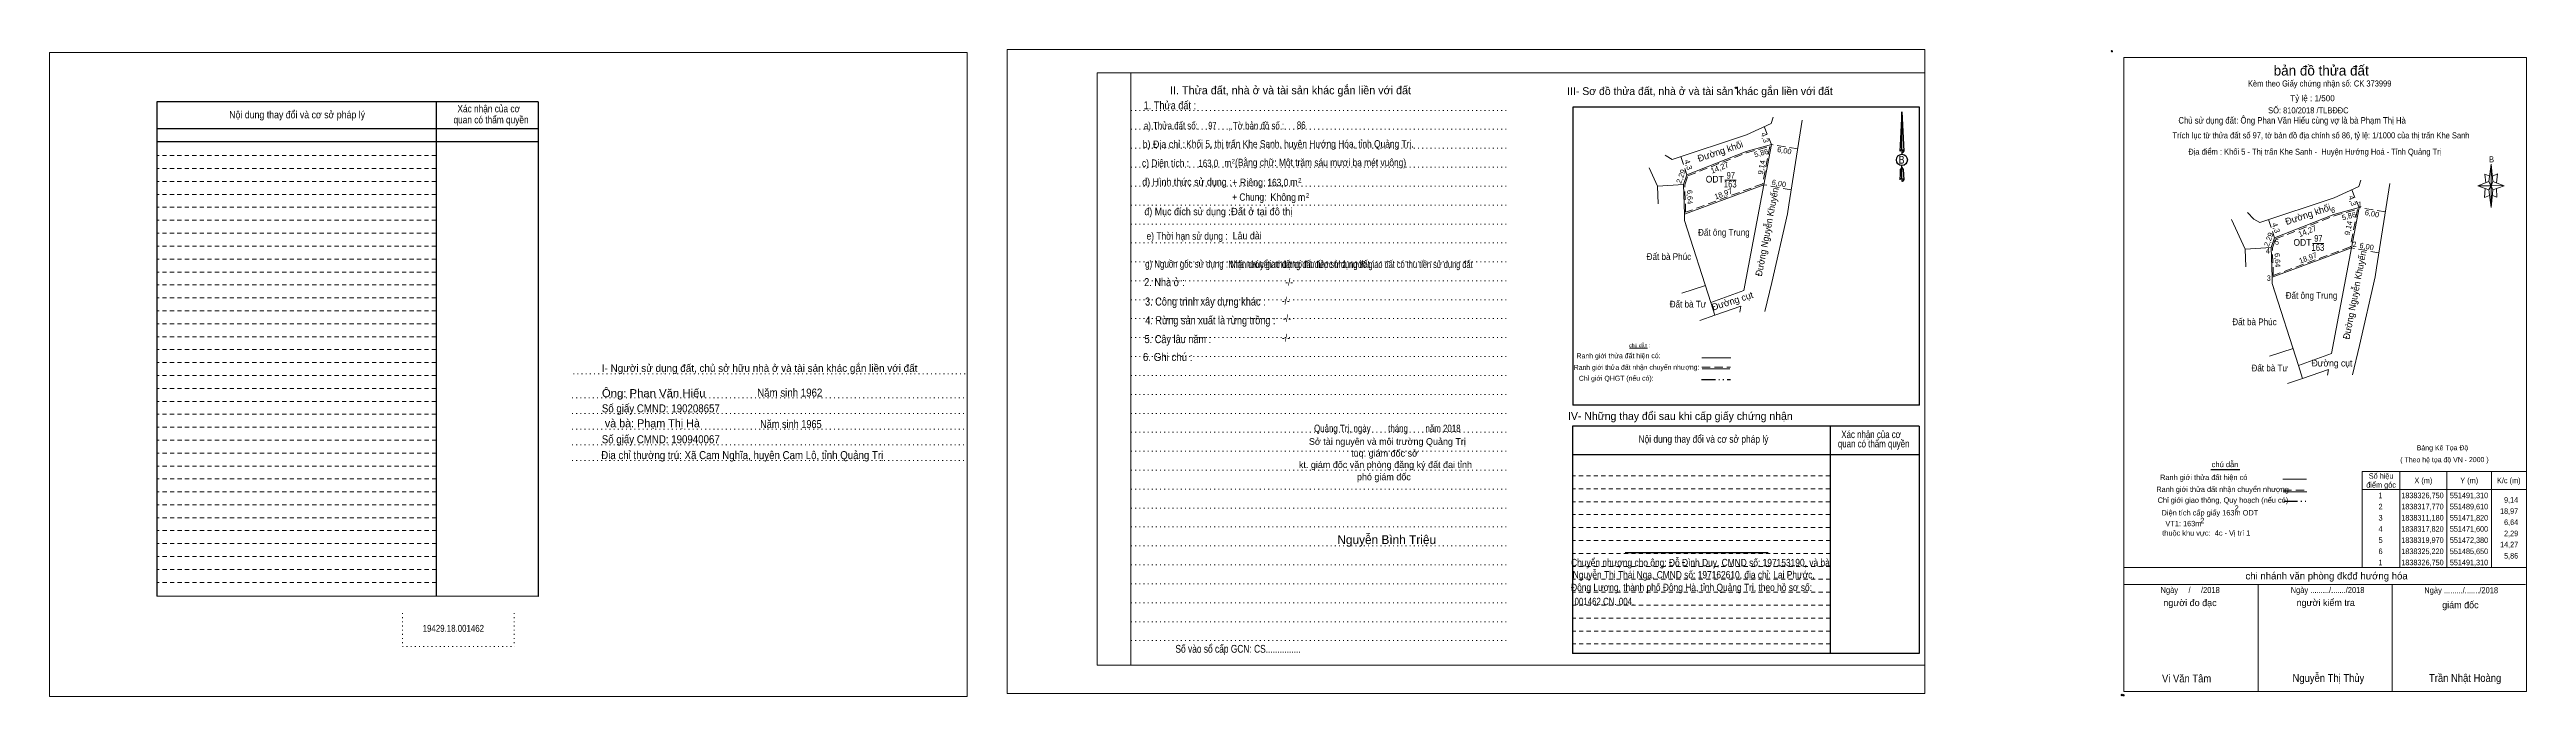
# Model space of a CAD drawing. Header units: metres. Extents: x 550975 to 552221, y 1838189 to 1838422.
# Drawn here: x 550975 to 551529, y 1838217 to 1838362 of the extents above; entities that cross this region are included whole.
import ezdxf
from ezdxf.enums import TextEntityAlignment as Align

# ---------------------------------------------------------------- set-up
doc = ezdxf.new("R2010")
doc.units = ezdxf.units.M
doc.header["$LTSCALE"] = 0.62
doc.header["$PDMODE"] = 32
doc.header["$PDSIZE"] = 0.31
for name, pattern in [('DASH_DOUBLE_DOT', [9.2, 5, -1.2, 0.3, -1.2, 0.3, -1.2]), ('DOTTED', [1.5, 0.3, -1.2]), ('MEDIUM_DASHED', [4.5, 3, -1.5]), ('SHORT_DASHED', [2.7, 1.5, -1.2])]:
    doc.linetypes.add(name, pattern=pattern)
for name, color, linetype, lineweight in [('1', 7, 'DOTTED', 13), ('10', 7, 'Continuous', 13), ('16', 7, 'Continuous', 25), ('18', 7, 'Continuous', 25), ('2', 7, 'SHORT_DASHED', 13), ('28', 7, 'Continuous', 25), ('45', 7, 'Continuous', 25), ('5', 7, 'Continuous', 13), ('55', 7, 'Continuous', 13), ('63', 7, 'Continuous', 13)]:
    doc.layers.add(name, color=color, linetype=linetype, lineweight=lineweight)
for name, color, linetype in [('26', 7, 'Continuous'), ('60', 7, 'Continuous'), ('62', 7, 'Continuous')]:
    doc.layers.add(name, color=color, linetype=linetype)

msp = doc.modelspace()

# ---------------------------------------------------------------- linework, layer by layer
at = {"layer": '1', "linetype": 'Continuous'}
for p, q in [((551209.12, 1838356.91), (551394.22, 1838356.91)), ((551209.12, 1838356.91), (551209.12, 1838224.41)), ((551394.22, 1838356.91), (551394.22, 1838223.31)), ((551209.12, 1838224.41), (551394.22, 1838224.41))]:
    msp.add_line(p, q, dxfattribs=at)
at = {"layer": '1'}
for p, q in [((551216.62, 1838356.91), (551216.62, 1838224.41)), ((551216.62, 1838356.91), (551216.62, 1838224.41)), ((551216.7, 1838348.51), (551301.24, 1838348.51)), ((551216.7, 1838344.27), (551301.24, 1838344.27)), ((551216.7, 1838340.05), (551301.24, 1838340.05)), ((551216.7, 1838335.81), (551301.24, 1838335.81)), ((551216.7, 1838331.57), (551301.24, 1838331.57)), ((551216.7, 1838327.33), (551301.24, 1838327.33)), ((551216.7, 1838323.09), (551301.24, 1838323.09)), ((551216.7, 1838318.87), (551301.24, 1838318.87)), ((551216.7, 1838314.63), (551301.24, 1838314.63)), ((551216.7, 1838310.39), (551301.24, 1838310.39)), ((551216.7, 1838306.15), (551301.24, 1838306.15)), ((551216.7, 1838301.93), (551301.24, 1838301.93)), ((551216.7, 1838297.69), (551301.24, 1838297.69)), ((551092, 1838289.61), (551180.06, 1838289.61)), ((551216.7, 1838293.45), (551301.24, 1838293.45)), ((551216.7, 1838289.21), (551301.24, 1838289.21)), ((551091.72, 1838284.21), (551179.76, 1838284.21)), ((551216.7, 1838284.97), (551301.24, 1838284.97)), ((551091.72, 1838280.71), (551179.76, 1838280.71)), ((551216.7, 1838280.73), (551301.24, 1838280.73)), ((551091.72, 1838277.21), (551179.76, 1838277.21)), ((551091.72, 1838273.71), (551179.76, 1838273.71)), ((551216.7, 1838276.51), (551301.24, 1838276.51)), ((551091.72, 1838270.21), (551179.76, 1838270.21)), ((551216.7, 1838272.27), (551301.24, 1838272.27)), ((551216.7, 1838268.03), (551301.24, 1838268.03)), ((551216.7, 1838263.79), (551301.24, 1838263.79)), ((551216.7, 1838259.57), (551301.24, 1838259.57)), ((551216.7, 1838255.33), (551301.24, 1838255.33)), ((551216.7, 1838251.09), (551301.24, 1838251.09)), ((551216.7, 1838246.85), (551301.24, 1838246.85)), ((551216.7, 1838242.61), (551301.24, 1838242.61)), ((551053.78, 1838236.07), (551053.78, 1838228.57)), ((551078.76, 1838236.07), (551078.76, 1838228.57)), ((551216.7, 1838238.39), (551301.24, 1838238.39)), ((551216.7, 1838234.15), (551301.24, 1838234.15)), ((551053.78, 1838228.57), (551078.76, 1838228.57)), ((551216.7, 1838229.91), (551301.24, 1838229.91))]:
    msp.add_line(p, q, dxfattribs=at)
at = {"layer": '1', "linetype": 'Continuous'}
for points in [[(550974.88, 1838217.43), (551180.08, 1838217.43), (551180.08, 1838361.43), (550974.88, 1838361.43)], [(550974.88, 1838361.43), (551180.08, 1838361.43), (551180.08, 1838217.43), (550974.88, 1838217.43)], [(550974.88, 1838217.43), (551180.08, 1838217.43), (551180.08, 1838361.43), (550974.88, 1838361.43)], [(551189.02, 1838218.11), (551394.22, 1838218.11), (551394.22, 1838362.11), (551189.02, 1838362.11)], [(551216.62, 1838356.91), (551394.22, 1838356.91), (551394.22, 1838224.41), (551216.62, 1838224.41)]]:
    msp.add_lwpolyline(points, close=True, dxfattribs=at)
at = {"layer": '10', "linetype": 'MEDIUM_DASHED'}
for p, q in [((551358.25, 1838344.88), (551359.91, 1838340.86)), ((551365.76, 1838339.89), (551359.91, 1838340.86)), ((551339.65, 1838338.18), (551340.98, 1838334.08)), ((551364.33, 1838330.72), (551358.21, 1838331.88)), ((551489.65, 1838330.77), (551491.31, 1838326.75)), ((551471.05, 1838324.07), (551472.38, 1838319.97)), ((551497.16, 1838325.78), (551491.31, 1838326.75)), ((551495.73, 1838316.61), (551489.61, 1838317.77))]:
    msp.add_line(p, q, dxfattribs=at)
at = {"layer": '10'}
for p, q in [((551360.24, 1838347), (551359.81, 1838345.59)), ((551366.75, 1838346.29), (551363.81, 1838327.38)), ((551354.25, 1838339.33), (551340.98, 1838334.08)), ((551354.25, 1838339.33), (551359.91, 1838340.86)), ((551340.98, 1838334.08), (551340.2, 1838331.93)), ((551340.2, 1838331.93), (551334.42, 1838331.57)), ((551349.5, 1838332.87), (551352, 1838332.87)), ((551491.64, 1838332.89), (551491.21, 1838331.48)), ((551498.15, 1838332.18), (551495.21, 1838313.27)), ((551340.42, 1838325.29), (551340.47, 1838323.9)), ((551340.47, 1838323.9), (551340.83, 1838322.78)), ((551363.81, 1838327.38), (551363.5, 1838325.37)), ((551485.65, 1838325.22), (551472.38, 1838319.97)), ((551485.65, 1838325.22), (551491.31, 1838326.75)), ((551471.6, 1838317.82), (551465.82, 1838317.46)), ((551472.38, 1838319.97), (551471.6, 1838317.82)), ((551480.9, 1838318.76), (551483.4, 1838318.76)), ((551495.21, 1838313.27), (551494.9, 1838311.26)), ((551345.11, 1838309.35), (551339.83, 1838307.63)), ((551471.82, 1838311.18), (551471.87, 1838309.79)), ((551471.87, 1838309.79), (551472.23, 1838308.67)), ((551347.21, 1838302.67), (551343.87, 1838301.5)), ((551353.05, 1838304.7), (551352.8, 1838303.38)), ((551476.51, 1838295.24), (551471.23, 1838293.52)), ((551484.45, 1838290.59), (551484.2, 1838289.27)), ((551478.61, 1838288.56), (551475.27, 1838287.39))]:
    msp.add_line(p, q, dxfattribs=at)
for points in [[(551359.81, 1838345.59), (551354.3, 1838343.07), (551337.69, 1838337.53), (551336.35, 1838338.31), (551336.15, 1838338.52)], [(551359.91, 1838340.86), (551358.21, 1838331.88), (551340.42, 1838325.29)], [(551332.53, 1838335.63), (551334.42, 1838331.57), (551334.58, 1838327.62)], [(551340.47, 1838323.9), (551340.42, 1838325.29), (551340.2, 1838331.93)], [(551346.33, 1838305.53), (551353.72, 1838308.24), (551358.21, 1838331.88)], [(551491.21, 1838331.48), (551485.7, 1838328.96), (551469.09, 1838323.42), (551467.75, 1838324.2), (551466.36, 1838325.63)], [(551340.42, 1838325.29), (551340.47, 1838323.9), (551346.33, 1838305.53), (551347.21, 1838302.67), (551353.05, 1838304.7)], [(551363.5, 1838325.37), (551359.96, 1838310.01), (551358.45, 1838303.49)], [(551462.74, 1838324.09), (551465.82, 1838317.46), (551465.98, 1838313.51)], [(551491.31, 1838326.75), (551489.61, 1838317.77), (551471.82, 1838311.18)], [(551471.87, 1838309.79), (551471.82, 1838311.18), (551471.6, 1838317.82)], [(551477.73, 1838291.42), (551485.12, 1838294.13), (551489.61, 1838317.77)], [(551471.82, 1838311.18), (551471.87, 1838309.79), (551477.73, 1838291.42), (551478.61, 1838288.56), (551484.45, 1838290.59)], [(551494.9, 1838311.26), (551491.36, 1838295.9), (551489.85, 1838289.38)]]:
    msp.add_lwpolyline(points, dxfattribs=at)
at = {"layer": '16'}
msp.add_line((551464.59, 1838268.12), (551458.15, 1838268.12), dxfattribs=at)
at = {"layer": '18'}
for p, q in [((551389.04, 1838348.21), (551389.5, 1838339.37)), ((551389.04, 1838348.21), (551389.5, 1838339.37)), ((551389.04, 1838348.21), (551389.5, 1838339.37)), ((551388.66, 1838340.75), (551388.58, 1838339.39)), ((551389.04, 1838339.67), (551389.04, 1838339.33)), ((551389.04, 1838339.33), (551389.04, 1838339.07)), ((551389.04, 1838339.07), (551389.04, 1838338.73)), ((551389.04, 1838339.07), (551389.04, 1838338.73)), ((551389.04, 1838339.07), (551389.04, 1838338.73)), ((551389.5, 1838339.37), (551389.5, 1838339.39)), ((551389.04, 1838335.75), (551389.04, 1838336.15)), ((551389.04, 1838335.75), (551389.04, 1838336.15)), ((551389.04, 1838335.75), (551389.04, 1838336.15)), ((551389.04, 1838335.75), (551389.38, 1838335.27)), ((551389.04, 1838335.75), (551389.38, 1838335.27)), ((551389.04, 1838335.75), (551389.38, 1838335.27)), ((551389.38, 1838335.27), (551389.5, 1838332.95)), ((551389.38, 1838335.27), (551389.5, 1838332.95)), ((551389.38, 1838335.27), (551389.5, 1838332.95)), ((551389.04, 1838333.25), (551389.04, 1838332.91)), ((551389.04, 1838332.91), (551389.04, 1838332.65)), ((551389.5, 1838332.95), (551389.5, 1838332.97))]:
    msp.add_line(p, q, dxfattribs=at)
for points in [[(551389.04, 1838339.67), (551389.04, 1838348.21), (551388.66, 1838340.75)], [(551389.04, 1838333.25), (551389.04, 1838335.75), (551388.7, 1838335.27), (551388.66, 1838334.33), (551388.58, 1838332.97)]]:
    msp.add_lwpolyline(points, dxfattribs=at)
for centre, start_param, end_param in [((551389.054, 1838339.3532), 1.57079633, 3.07445202), ((551389.054, 1838339.3532), 0.06714063, 1.57079633), ((551389.054, 1838339.3532), 4.71238898, 6.28318531), ((551389.054, 1838332.9327), 2.49106941, 3.07427841), ((551389.054, 1838332.9327), 1.57079633, 2.49106941), ((551389.054, 1838332.9327), 0.06714063, 1.57079633), ((551389.054, 1838332.9327), 4.71238898, 6.28318531)]:
    msp.add_ellipse(centre, major_axis=(0.4535, 0), ratio=0.655448, start_param=start_param, end_param=end_param, dxfattribs=at)
msp.add_ellipse((551389.0536, 1838337.4147), major_axis=(0, 1.258), ratio=0.983453, dxfattribs=at)
at = {"layer": '2', "linetype": 'Continuous', "lineweight": 25}
for p, q in [((551084.14, 1838350.39), (550998.88, 1838350.39)), ((550998.88, 1838350.39), (550998.88, 1838239.87)), ((551061.3, 1838350.39), (551061.34, 1838239.77)), ((551084.14, 1838344.35), (550998.98, 1838344.35)), ((551084.14, 1838341.45), (550998.98, 1838341.45))]:
    msp.add_line(p, q, dxfattribs=at)
at = {"layer": '2'}
for p, q in [((551061.3, 1838338.39), (550998.86, 1838338.39)), ((551061.3, 1838335.49), (550998.86, 1838335.49)), ((551061.3, 1838335.49), (550998.88, 1838335.49)), ((551061.3, 1838332.61), (550998.88, 1838332.61)), ((551061.3, 1838329.71), (550998.88, 1838329.71)), ((551061.3, 1838326.83), (550998.88, 1838326.83)), ((551061.3, 1838323.93), (550998.88, 1838323.93)), ((551061.3, 1838321.03), (550998.88, 1838321.03)), ((551061.32, 1838318.15), (550998.88, 1838318.15)), ((551061.32, 1838315.25), (550998.88, 1838315.25)), ((551061.32, 1838312.35), (550998.88, 1838312.35)), ((551061.32, 1838309.47), (550998.88, 1838309.47)), ((551061.32, 1838306.57), (550998.88, 1838306.57)), ((551061.32, 1838303.69), (550998.88, 1838303.69)), ((551061.32, 1838300.79), (550998.88, 1838300.79)), ((551061.32, 1838297.89), (550998.88, 1838297.89)), ((551061.32, 1838295.01), (550998.88, 1838295.01)), ((551061.32, 1838292.11), (550998.88, 1838292.11)), ((551061.32, 1838289.21), (550998.88, 1838289.21)), ((551061.32, 1838286.33), (550998.88, 1838286.33)), ((551061.32, 1838283.43), (550998.88, 1838283.43)), ((551061.32, 1838280.53), (550998.88, 1838280.53)), ((551061.34, 1838277.65), (550998.88, 1838277.65)), ((551061.34, 1838274.75), (550998.88, 1838274.75)), ((551061.34, 1838271.87), (550998.88, 1838271.87)), ((551061.34, 1838268.97), (550998.88, 1838268.97)), ((551061.34, 1838266.07), (550998.88, 1838266.07)), ((551061.34, 1838263.19), (550998.88, 1838263.19)), ((551373, 1838263.87), (551315.42, 1838263.87)), ((551061.34, 1838260.29), (550998.88, 1838260.29)), ((551061.34, 1838257.39), (550998.88, 1838257.39)), ((551373, 1838260.99), (551315.42, 1838260.99)), ((551373, 1838258.09), (551315.42, 1838258.09)), ((551061.34, 1838254.51), (550998.88, 1838254.51)), ((551061.34, 1838251.61), (550998.88, 1838251.61)), ((551373, 1838255.21), (551315.42, 1838255.21)), ((551373.02, 1838252.31), (551315.42, 1838252.31)), ((551061.34, 1838248.73), (550998.88, 1838248.73)), ((551061.34, 1838245.83), (550998.88, 1838245.83)), ((551373.02, 1838249.41), (551315.42, 1838249.41)), ((551373.02, 1838246.53), (551315.42, 1838246.53)), ((551061.34, 1838242.93), (550998.88, 1838242.93)), ((551373.02, 1838243.63), (551315.42, 1838243.63)), ((551373.02, 1838240.73), (551315.42, 1838240.73)), ((551373.04, 1838237.85), (551315.42, 1838237.85)), ((551373.04, 1838234.95), (551315.42, 1838234.95)), ((551373.04, 1838232.07), (551315.42, 1838232.07)), ((551373.04, 1838229.17), (551315.42, 1838229.17))]:
    msp.add_line(p, q, dxfattribs=at)
at = {"layer": '2', "linetype": 'Continuous', "lineweight": 25}
msp.add_lwpolyline([(551084.14, 1838350.39), (551084.1, 1838239.75), (550998.88, 1838239.87)], dxfattribs=at)
at = {"layer": '28'}
for p, q in [((551315.5, 1838349.25), (551315.5, 1838282.61)), ((551393.02, 1838282.61), (551315.5, 1838282.61)), ((551373, 1838277.91), (551373.04, 1838227.03)), ((551392.94, 1838277.91), (551392.9, 1838227.03)), ((551392.94, 1838271.45), (551315.42, 1838271.45)), ((551392.9, 1838227.03), (551315.42, 1838227.03))]:
    msp.add_line(p, q, dxfattribs=at)
at = {"layer": '28', "linetype": 'SHORT_DASHED', "lineweight": 13}
msp.add_line((551373, 1838266.77), (551315.42, 1838266.77), dxfattribs=at)
at = {"layer": '28'}
for points in [[(551393.02, 1838282.61), (551393.02, 1838349.25), (551315.5, 1838349.25)], [(551392.94, 1838277.91), (551315.42, 1838277.91), (551315.42, 1838227.03)]]:
    msp.add_lwpolyline(points, dxfattribs=at)
msp.add_point((551351.96, 1838353.57), dxfattribs=at)
at = {"layer": '45'}
msp.add_line((551359.17, 1838249.58), (551327.15, 1838249.58), dxfattribs=at)
at = {"layer": '5'}
for p, q in [((551520.31, 1838332.6), (551520.81, 1838336.5)), ((551520.31, 1838330.7), (551517.81, 1838331.6)), ((551521.21, 1838330.7), (551520.81, 1838326.8)), ((551522.11, 1838329.1), (551521.11, 1838329.5)), ((551521.21, 1838332.6), (551523.71, 1838331.6)), ((551522.01, 1838331), (551522.11, 1838329.1)), ((551474.23, 1838266.02), (551479.51, 1838266.02)), ((551474.33, 1838263.22), (551479.61, 1838263.22)), ((551438.71, 1838246.24), (551528.71, 1838246.24)), ((551438.71, 1838242.44), (551528.51, 1838242.44)), ((551438.71, 1838242.44), (551528.51, 1838242.44)), ((551438.71, 1838242.44), (551528.51, 1838242.44)), ((551468.71, 1838218.54), (551468.71, 1838242.44)), ((551498.71, 1838218.54), (551498.71, 1838242.44))]:
    msp.add_line(p, q, dxfattribs=at)
at = {"layer": '5', "linetype": 'MEDIUM_DASHED'}
msp.add_line((551474.33, 1838263.54), (551479.77, 1838263.54), dxfattribs=at)
at = {"layer": '5', "linetype": 'DASH_DOUBLE_DOT', "lineweight": 25}
msp.add_line((551474.45, 1838261.08), (551479.67, 1838261.08), dxfattribs=at)
at = {"layer": '5'}
for points in [[(551438.71, 1838360.34), (551528.71, 1838360.34), (551528.71, 1838218.54), (551438.71, 1838218.54)], [(551520.81, 1838336.5), (551521.21, 1838332.6), (551520.81, 1838331.6)], [(551520.81, 1838331.6), (551517.81, 1838331.6), (551520.31, 1838332.6), (551521.21, 1838330.7), (551523.71, 1838331.6), (551520.81, 1838331.7)], [(551520.81, 1838331.6), (551520.81, 1838326.8), (551520.31, 1838330.7)]]:
    msp.add_lwpolyline(points, close=True, dxfattribs=at)
for points in [[(551520.51, 1838333.8), (551519.41, 1838334.2), (551519.61, 1838332.3)], [(551521.11, 1838333.8), (551522.21, 1838334.3), (551522.01, 1838332.3)], [(551520.81, 1838331.6), (551520.31, 1838332.6), (551517.81, 1838331.6)], [(551519.51, 1838331), (551519.31, 1838329), (551520.41, 1838329.5)], [(551520.81, 1838331.6), (551521.21, 1838330.7), (551523.71, 1838331.6)], [(551528.71, 1838218.54), (551438.71, 1838218.54), (551438.71, 1838242.44)]]:
    msp.add_lwpolyline(points, dxfattribs=at)
for p in [(551436.01, 1838361.74), (551438.23, 1838217.76), (551438.63, 1838217.7)]:
    msp.add_point(p, dxfattribs=at)
at = {"layer": '55'}
for p, q in [((551328.12, 1838295.32), (551332.18, 1838295.3)), ((551344.31, 1838293.14), (551350.81, 1838293.14)), ((551344.37, 1838290.68), (551350.61, 1838290.68)), ((551344.37, 1838290.68), (551350.61, 1838290.68))]:
    msp.add_line(p, q, dxfattribs=at)
at = {"layer": '55', "linetype": 'MEDIUM_DASHED'}
msp.add_line((551344.35, 1838291.1), (551350.75, 1838291.1), dxfattribs=at)
at = {"layer": '55', "linetype": 'DASH_DOUBLE_DOT', "lineweight": 25}
msp.add_line((551344.27, 1838288.28), (551350.77, 1838288.28), dxfattribs=at)
at = {"layer": '63'}
for p, q in [((551500.41, 1838267.74), (551500.41, 1838246.24)), ((551510.91, 1838267.74), (551510.91, 1838246.24)), ((551520.91, 1838267.74), (551520.91, 1838246.24)), ((551492.01, 1838263.74), (551528.71, 1838263.74))]:
    msp.add_line(p, q, dxfattribs=at)
at = {"layer": '63', "linetype": 'MEDIUM_DASHED'}
for points in [[(551359.53, 1838340.45), (551357.95, 1838332.1), (551340.71, 1838325.72), (551340.5, 1838331.88), (551341.22, 1838333.85), (551354.34, 1838339.04)], [(551490.93, 1838326.34), (551489.35, 1838317.99), (551472.11, 1838311.61), (551471.9, 1838317.77), (551472.62, 1838319.74), (551485.74, 1838324.93)]]:
    msp.add_lwpolyline(points, close=True, dxfattribs=at)
at = {"layer": '63'}
msp.add_lwpolyline([(551492.01, 1838267.74), (551528.71, 1838267.74), (551528.71, 1838246.24), (551492.01, 1838246.24)], close=True, dxfattribs=at)

# ---------------------------------------------------------------- texts
at = {"layer": '10'}
for s, height, rotation, p in [('Đường khối', 1.5, 18.445, (551348.6827, 1838338.6385)), ('4,3', 1.2, 287.96, (551357.8552, 1838342.245)), ('4,3', 1.2, 287.973, (551340.7454, 1838336.1651)), ('4,3', 1.2, 287.96, (551489.2552, 1838328.135)), ('4,3', 1.2, 287.973, (551472.1454, 1838322.0551)), ('Đường khối', 1.5, 18.445, (551480.0827, 1838324.5285)), ('Đường cụt', 1.5, 17.745, (551351.3914, 1838305.1685))]:
    msp.add_text(s, height=height, rotation=rotation, dxfattribs=at).set_placement(p, align=Align.CENTER)
at = {"layer": '10', "width": 0.95}
for s, height, rotation, p in [('6,00', 1.2, 349.256, (551362.6681, 1838338.9371)), ('Đường Nguyễn Khuyến', 1.5, 79.117, (551359.6234, 1838321.1884)), ('6,00', 1.2, 349.256, (551361.4681, 1838331.5871)), ('6,00', 1.2, 349.256, (551494.0681, 1838324.8271)), ('Đường Nguyễn Khuyến', 1.5, 79.117, (551491.0234, 1838307.0784)), ('6,00', 1.2, 349.256, (551492.8681, 1838317.4771))]:
    msp.add_text(s, height=height, rotation=rotation, dxfattribs=at).set_placement(p, align=Align.CENTER)
at = {"layer": '10'}
for s, width, p in [('ODT', 0.95, (551347.22, 1838332.36)), ('97', 0.8, (551350.805, 1838333.22)), ('163', 0.85, (551350.675, 1838331.26)), ('Đất ông Trung', 0.9, (551349.26, 1838320.48)), ('ODT', 0.95, (551478.62, 1838318.22)), ('163', 0.85, (551482.075, 1838317.09)), ('97', 0.8, (551482.175, 1838319.14)), ('Đất bà Phúc', 0.9, (551336.97, 1838315.05)), ('Đất bà Tư', 0.9, (551341.22, 1838304.42)), ('Đất ông Trung', 0.9, (551480.66, 1838306.37)), ('Đất bà Phúc', 0.9, (551467.89, 1838300.46)), ('Đất bà Tư', 0.9, (551471.3, 1838290.13)), ('Đường cụt', 0.95, (551485.23, 1838291.23))]:
    msp.add_text(s, height=1.5, dxfattribs=dict(at, width=width)).set_placement(p, align=Align.CENTER)
at = {"layer": '16', "width": 0.8}
for p in [(551456.235, 1838256.18), (551463.915, 1838258.96)]:
    msp.add_text('2', height=1.2, dxfattribs=at).set_placement(p, align=Align.CENTER)
at = {"layer": '18'}
for s, height, width, p in [('1. Thửa đất :', 1.8, 0.85, (551225.385, 1838348.73)), ('a) Thửa đất số:              , Tờ bản đồ số : ', 1.65, 0.8, (551235.5, 1838344.25)), ('97', 1.65, 0.75, (551234.885, 1838344.29)), ('86', 1.65, 0.8, (551254.75, 1838344.37)), ('b) Địa chỉ : ', 1.65, 0.9, (551224.31, 1838340.11)), ('Khối 5, thị trấn Khe Sanh, huyện Hướng Hóa, tỉnh Quảng Trị.', 1.65, 0.85, (551254.465, 1838340.19)), ('c) Diện tích :                                                   ', 1.65, 0.85, (551237.695, 1838335.89)), ('d) Hình thức sử dụng :', 1.65, 0.9, (551229.195, 1838331.69)), ('163,0', 1.65, 0.8, (551233.975, 1838335.85)), (' m', 1.65, 0.85, (551238.075, 1838335.93)), ('2', 1, 0.75, (551239.565, 1838336.65)), ('(Bằng chữ: Một trăm sáu mươi ba mét vuông)', 1.65, 0.85, (551259.085, 1838336.03)), ('B', 1.728, 0.85, (551388.985, 1838336.59)), ('       + Chung:', 1.65, 0.85, (551241.31, 1838328.29)), ('+ Riêng: ', 1.65, 0.9, (551243.315, 1838331.59)), ('163,0', 1.65, 0.85, (551249.525, 1838331.55)), ('Không', 1.65, 0.9, (551250.73, 1838328.27)), (' m', 1.65, 0.9, (551252.825, 1838331.67)), (' m', 1.65, 0.9, (551254.545, 1838328.27)), ('2', 1, 0.8, (551254.44, 1838332.37)), ('2', 1, 0.8, (551256.16, 1838328.99)), ('đ) Mục đích sử dụng :', 1.65, 0.9, (551229.345, 1838325.06)), ('Đất ở tại đô thị', 1.65, 0.95, (551245.925, 1838325.06)), ('e) Thời hạn sử dụng :', 1.65, 0.85, (551229.235, 1838319.58)), ('g) Nguồn gốc sử dụng :', 1.65, 0.8, (551229.12, 1838313.33)), ('Nhà nước giao đất có thu tiền sử dụng đất', 1.65, 0.75, (551254.5, 1838313.27)), ('2. Nhà ở :', 1.8, 0.85, (551224.175, 1838309.19)), ('3. Công trình xây dựng khác :', 1.8, 0.85, (551233.31, 1838304.85)), ('4. Rừng sản xuất là rừng trồng :', 1.8, 0.85, (551234.445, 1838300.67)), ('5. Cây lâu năm :', 1.8, 0.85, (551227.17, 1838296.45)), ('Quảng Trị, ngày        tháng        năm 2018', 1.65, 0.8, (551274.005, 1838276.56)), ('19429.18.001462', 1.55, 0.85, (551065.17, 1838231.89)), ('Số vào sổ cấp GCN: CS...............', 1.75, 0.8, (551240.62, 1838227.21))]:
    msp.add_text(s, height=height, dxfattribs=dict(at, width=width)).set_placement(p, align=Align.CENTER)
for s, height, p in [('II. Thửa đất, nhà ở và tài sản khác gắn liền với đất', 1.8, (551252.36, 1838352.11)), ('Sở tài nguyên và môi trường Quảng Trị', 1.5, (551274.02, 1838273.7)), ('tuq. giám đốc sở', 1.5, (551273.39, 1838271.07)), ('kt. giám đốc văn phòng đăng ký đất đai tỉnh', 1.5, (551273.585, 1838268.52)), ('phó giám đốc', 1.5, (551273.235, 1838265.79)), ('Nguyễn Bình Triệu', 1.98, (551273.865, 1838251.51))]:
    msp.add_text(s, height=height, dxfattribs=at).set_placement(p, align=Align.CENTER)
at = {"layer": '2'}
for s, width, p in [('Nội dung thay đổi và cơ sở pháp lý', 0.9, (551030.24, 1838346.73)), ('Nội dung thay đổi và cơ sở pháp lý', 0.9, (551030.24, 1838346.73)), (' quan có thẩm quyền', 0.85, (551073.345, 1838345.59)), (' quan có thẩm quyền', 0.85, (551073.345, 1838345.59)), ('Xác nhận của cơ', 0.85, (551073.075, 1838348.07)), ('Xác nhận của cơ', 0.85, (551073.075, 1838348.07))]:
    msp.add_text(s, height=1.63, dxfattribs=dict(at, width=width)).set_placement(p, align=Align.CENTER)
at = {"layer": '26', "width": 0.75}
msp.add_text('Nhận chuyển nhượng đất được nhà nước giao đất có thu tiền sử dụng đất', height=1.65, dxfattribs=at).set_placement((551265.77, 1838313.25), align=Align.CENTER)
at = {"layer": '28'}
for s, height, p in [('III- Sơ đồ thửa đất, nhà ở và tài sản khác gắn liền với đất', 1.75, (551343.9, 1838351.93)), ('I- Người sử dụng đất, chủ sở hữu nhà ở và tài sản khác gắn liền với đất', 1.653, (551133.645, 1838290.03)), ('và bà: Phạm Thị Hà', 1.8, (551109.675, 1838277.63)), ('IV- Những thay đổi sau khi cấp giấy chứng nhận', 1.75, (551339.525, 1838279.27))]:
    msp.add_text(s, height=height, dxfattribs=at).set_placement(p, align=Align.CENTER)
for s, height, width, p in [('-/-', 1.65, 0.85, (551251.315, 1838305.11)), ('-/-', 1.65, 0.85, (551252.055, 1838309.29)), ('-/-', 1.65, 0.85, (551251.575, 1838301.17)), ('-/-', 1.65, 0.85, (551251.355, 1838296.83)), ('Ông: Phan Văn Hiếu', 1.8, 1.05, (551109.98, 1838284.36)), ('Năm sinh 1962', 1.8, 0.9, (551140.39, 1838284.49)), ('Số giấy CMND: 190208657', 1.8, 0.9, (551111.565, 1838280.96)), ('Năm sinh 1965', 1.8, 0.85, (551140.64, 1838277.45)), ('Số giấy CMND: 190940067', 1.8, 0.9, (551111.545, 1838274.05)), ('Nội dung thay đổi và cơ sở pháp lý', 1.65, 0.85, (551344.69, 1838274.17)), (' quan có thẩm quyền', 1.65, 0.8, (551382.505, 1838273.13)), ('Xác nhận của cơ', 1.65, 0.8, (551382.175, 1838275.21)), ('Địa chỉ thường trú: Xã Cam Nghĩa, huyện Cam Lộ, tỉnh Quảng Trị', 1.8, 0.9, (551129.765, 1838270.51))]:
    msp.add_text(s, height=height, dxfattribs=dict(at, width=width)).set_placement(p, align=Align.CENTER)
at = {"layer": '45'}
for s, width, p in [('Chuyển nhượng cho ông: Đỗ Đình Duy, CMND số: 197153190, và bà', 0.85, (551344.02, 1838246.55)), ('Nguyễn Thị Thái Nga, CMND số: 197162610, địa chỉ: Lai Phước, ', 0.85, (551342.775, 1838243.83)), ('Đông Lương, thành phố Đông Hà, tỉnh Quảng Trị, theo hồ sơ số: ', 0.85, (551342.28, 1838241)), ('001462.CN. 004.', 0.8, (551322.53, 1838237.85))]:
    msp.add_text(s, height=1.65, dxfattribs=dict(at, width=width)).set_placement(p, align=Align.CENTER)
at = {"layer": '5'}
for s, height, p in [('bản đồ thửa đất', 2.25, (551482.815, 1838356.3)), ('chi nhánh văn phòng đkđđ hướng hóa', 1.6, (551484.02, 1838243.6)), ('người kiểm tra', 1.5, (551483.825, 1838237.66)), ('người đo đạc', 1.5, (551453.475, 1838237.64)), ('giám đốc', 1.5, (551513.935, 1838237.16))]:
    msp.add_text(s, height=height, dxfattribs=at).set_placement(p, align=Align.CENTER)
for s, height, width, p in [('Kèm theo Giấy chứng nhận số: CK 373999', 1.35, 0.9, (551482.47, 1838353.84)), ('B', 1.378, 0.8, (551520.89, 1838336.86)), ('Ranh giới thửa đất hiện có ', 1.2, 0.9, (551456.775, 1838265.82)), ('chú dẫn', 1.2, 1.05, (551461.31, 1838268.72)), ('Chỉ giới giao thông, Quy hoạch (nếu có)', 1.2, 0.9, (551460.845, 1838260.74)), ('Ranh giới thửa đất nhận chuyển nhượng', 1.2, 0.85, (551460.775, 1838263.16)), ('VT1: 163m', 1.2, 0.9, (551452.005, 1838255.5)), ('Diện tích cấp giấy 163m ODT', 1.2, 0.9, (551457.93, 1838257.91)), ('thuộc khu vực:  4c - Vị trí 1', 1.2, 0.9, (551457.12, 1838253.38)), ('Ngày     /     /2018', 1.35, 0.9, (551453.515, 1838240.56)), ('Ngày ........./......./2018', 1.35, 0.9, (551484.24, 1838240.56)), ('Ngày ........./......./2018', 1.35, 0.9, (551514.12, 1838240.52)), ('Nguyễn Thị Thủy', 1.75, 0.9, (551484.425, 1838220.7)), ('Vi Văn Tâm', 1.75, 0.9, (551452.725, 1838220.58)), ('Trần Nhật Hoàng', 1.75, 0.9, (551515, 1838220.7))]:
    msp.add_text(s, height=height, dxfattribs=dict(at, width=width)).set_placement(p, align=Align.CENTER)
at = {"layer": '55'}
for s, height, rotation, p in [('chú dẫn :', 0.8323, 359.976, (551330.4348, 1838295.5388)), ('Bảng Kê Tọa Độ', 1.13, 0.127, (551509.9388, 1838272.4833))]:
    msp.add_text(s, height=height, rotation=rotation, dxfattribs=at).set_placement(p, align=Align.CENTER)
for s, height, width, p in [('Ranh giới thửa đất hiện có:', 1.13, 0.9, (551325.7038, 1838293.0576)), ('Chỉ giới QHGT (nếu có):', 1.125, 0.9, (551325.1788, 1838288.0362)), ('Ranh giới thửa đất nhận chuyển nhượng:', 1.12, 0.85, (551329.7338, 1838290.4862)), ('( Theo hệ tọa độ VN - 2000 )', 1.13, 0.9, (551510.3788, 1838269.8189))]:
    msp.add_text(s, height=height, rotation=0.127, dxfattribs=dict(at, width=width)).set_placement(p, align=Align.CENTER)
at = {"layer": '60', "width": 0.9}
msp.add_text('6. Ghi chú :', height=1.8, dxfattribs=at).set_placement((551224.895, 1838292.45), align=Align.CENTER)
at = {"layer": '62'}
msp.add_text('Tỷ lệ : 1/500', height=1.35, dxfattribs=at).set_placement((551480.875, 1838350.55), align=Align.CENTER)
at = {"layer": '62', "width": 0.9}
msp.add_text('Chủ sử dụng đất: Ông Phan Văn Hiếu cùng vợ là bà Phạm Thị Hà', height=1.44, dxfattribs=at).set_placement((551450.88, 1838345.55))
for s, height, p in [('SỐ: 810/2018 /TLBĐĐC', 1.35, (551479.94, 1838347.83)), ('Trích lục từ thửa đất số 97, tờ bản đồ địa chính số 86, tỷ lệ: 1/1000 của thị trấn Khe Sanh', 1.35, (551482.765, 1838342.24)), ('Địa điểm : Khối 5 - Thị trấn Khe Sanh -  Huyện Hướng Hoá - Tỉnh Quảng Trị ', 1.35, (551481.615, 1838338.58)), ('Lâu dài', 1.65, (551242.67, 1838319.65))]:
    msp.add_text(s, height=height, dxfattribs=at).set_placement(p, align=Align.CENTER)
at = {"layer": '63'}
for s, rotation, width, p in [('5,86', 15.127, 0.95, (551357.7734, 1838338.4129)), ('9,14', 79.28, 0.95, (551358.2623, 1838335.6484)), ('6,64', 271.898, 0.85, (551341.0552, 1838329.1049)), ('5,86', 15.127, 0.95, (551489.1734, 1838324.3029)), ('9,14', 79.28, 0.95, (551489.4923, 1838322.0784)), ('6,64', 271.898, 0.85, (551472.4552, 1838314.9949))]:
    msp.add_text(s, height=1.2, rotation=rotation, dxfattribs=dict(at, width=width)).set_placement(p, align=Align.CENTER)
for s, height, rotation, p in [('2,29', 1.2, 70.06, (551340.2216, 1838333.5354)), ('14,27', 1.25, 21.585, (551348.5501, 1838335.1078)), ('18,97', 1.2, 20.326, (551349.3516, 1838329.2748)), ('14,27', 1.25, 21.585, (551479.9501, 1838320.9078)), ('2,29', 1.2, 70.06, (551471.6216, 1838319.4254)), ('18,97', 1.2, 20.326, (551480.0616, 1838314.9548))]:
    msp.add_text(s, height=height, rotation=rotation, dxfattribs=at).set_placement(p, align=Align.CENTER)
for s, height, width, p in [(' 1', 1.2, 0.75, (551491.87, 1838326.91)), (' 6', 1.25, 0.85, (551485.93, 1838325.56)), (' 4', 1.2, 0.85, (551471.34, 1838316.49)), (' 5', 1.2, 0.8, (551473.36, 1838318.47)), (' 2', 1.2, 0.85, (551490.73, 1838317.94)), (' 3', 1.2, 0.8, (551471.54, 1838310.38)), ('9,14', 1.25, 0.85, (551526.86, 1838260.77)), ('18,97', 1.25, 0.85, (551526.86, 1838258.27)), ('6,64', 1.25, 0.85, (551526.86, 1838255.77)), ('14,27', 1.25, 0.85, (551526.86, 1838250.77)), ('2,29', 1.25, 0.85, (551526.86, 1838253.27)), ('5,86', 1.25, 0.85, (551526.86, 1838248.27))]:
    msp.add_text(s, height=height, dxfattribs=dict(at, width=width)).set_placement(p, align=Align.RIGHT)
for s, width, p in [('Số hiệu', 0.85, (551496.21, 1838266.12)), ('điểm góc', 0.9, (551496.21, 1838264.12)), (' 1', 0.75, (551495.86, 1838261.77)), ('1838326,750', 0.85, (551505.46, 1838261.77)), ('X (m)', 0.95, (551505.66, 1838265.12)), ('551491,310', 0.85, (551515.86, 1838261.77)), ('Y (m)', 0.95, (551515.915, 1838265.12)), ('K/c (m)', 0.95, (551524.755, 1838265.12)), (' 3', 0.8, (551495.855, 1838256.77)), (' 2', 0.85, (551495.865, 1838259.27)), ('1838317,770', 0.85, (551505.46, 1838259.27)), ('1838311,180', 0.85, (551505.46, 1838256.77)), ('551489,610', 0.85, (551515.86, 1838259.27)), ('551471,820', 0.85, (551515.86, 1838256.77)), (' 4', 0.85, (551495.86, 1838254.27)), (' 5', 0.8, (551495.865, 1838251.77)), (' 6', 0.85, (551495.865, 1838249.27)), ('1838317,820', 0.85, (551505.46, 1838254.27)), ('1838319,970', 0.85, (551505.46, 1838251.77)), ('1838325,220', 0.85, (551505.46, 1838249.27)), ('551471,600', 0.85, (551515.86, 1838254.27)), ('551472,380', 0.85, (551515.86, 1838251.77)), ('551485,650', 0.85, (551515.86, 1838249.27)), (' 1', 0.75, (551495.86, 1838246.77)), ('1838326,750', 0.85, (551505.46, 1838246.77)), ('551491,310', 0.85, (551515.86, 1838246.77))]:
    msp.add_text(s, height=1.25, dxfattribs=dict(at, width=width)).set_placement(p, align=Align.CENTER)

doc.saveas('drawing.dxf')
